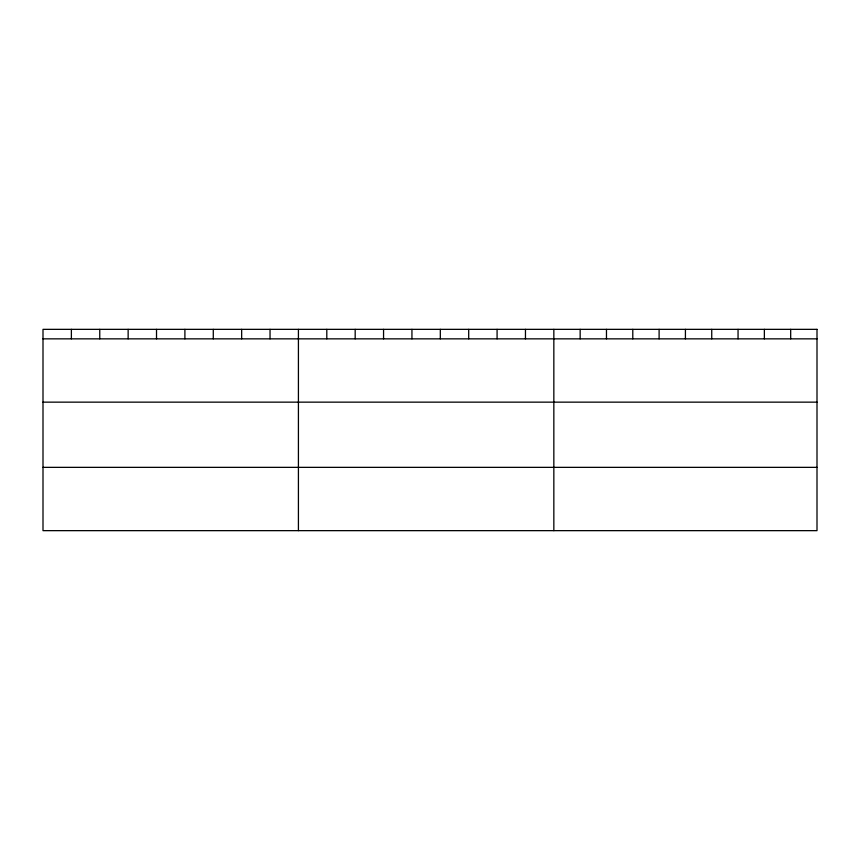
<?xml version="1.0" encoding="UTF-8"?>
<svg xmlns="http://www.w3.org/2000/svg" width="860" height="860" viewBox="0 0 860 860"><rect width="100%" height="100%" fill="white"/><g stroke="black" fill="none" stroke-linecap="round" stroke-linejoin="round"><path stroke-width="1.29" d="M43 338.851L817 338.851M43 402.147L817 402.147M43 467.356L817 467.356M790.684 329.348L790.684 338.851M764.368 329.348L764.368 338.851M738.052 329.348L738.052 338.851M711.736 329.348L711.736 338.851M685.42 329.348L685.42 338.851M659.104 329.348L659.104 338.851M632.788 329.348L632.788 338.851M606.472 329.348L606.472 338.851M580.156 329.348L580.156 338.851M553.84 329.348L553.84 530.652M525.46 329.348L525.46 338.851M497.08 329.348L497.08 338.851M468.7 329.348L468.7 338.851M440.32 329.348L440.32 338.851M411.94 329.348L411.94 338.851M383.56 329.348L383.56 338.851M355.18 329.348L355.18 338.851M326.8 329.348L326.8 338.851M298.42 329.348L298.42 530.652M270.04 329.348L270.04 338.851M241.66 329.348L241.66 338.851M213.28 329.348L213.28 338.851M184.9 329.348L184.9 338.851M156.52 329.348L156.52 338.851M128.14 329.348L128.14 338.851M99.76 329.348L99.76 338.851M71.38 329.348L71.38 338.851M817 329.348L43 329.348L43 530.652L817 530.652L817 329.348"/></g></svg>
